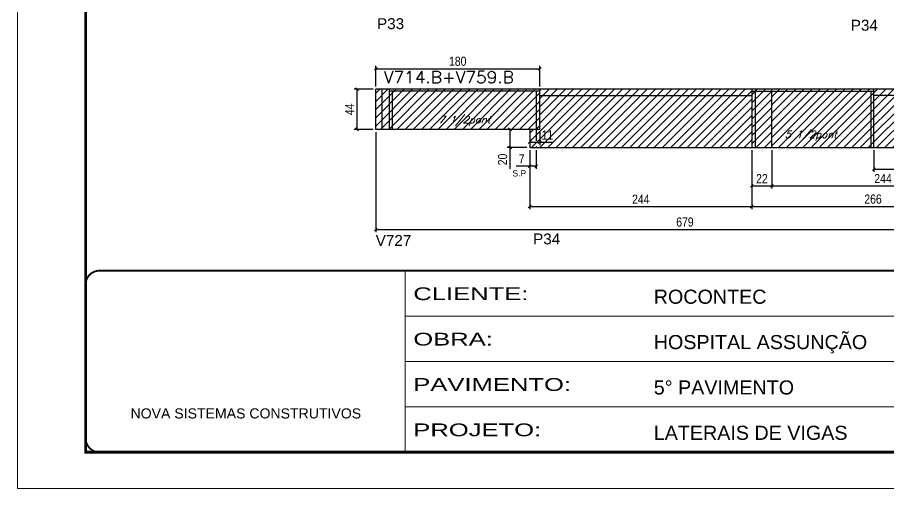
# Model space of a CAD drawing. Extents: x -20960 to -5926, y -2106 to 21915.
# Drawn here: x -12207 to -11250, y 15123 to 15640 of the extents above; entities that cross this region are included whole.
import ezdxf

# ---------------------------------------------------------------- set-up
doc = ezdxf.new("R2010")
doc.units = 0
for name, pattern in [('CONTINUO', [0]), ('DASHED', [0.75, 0.5, -0.25]), ('HIDDEN', [0.375, 0.25, -0.125])]:
    doc.linetypes.add(name, pattern=pattern)
for name, color, linetype in [('5', 5, 'Continuous'), ('COTA', 241, 'Continuous'), ('Painéis', 200, 'Continuous'), ('Reaproveitamento', 251, 'Continuous'), ('SARR_2.2x7', 40, 'Continuous'), ('SARR_3.5x7', 81, 'Continuous'), ('texto', 7, 'Continuous')]:
    doc.layers.add(name, color=color, linetype=linetype)
for name, color, linetype, lineweight in [('Folhas', 255, 'Continuous', 9), ('SARRAFO DE PRESSAO', 251, 'DASHED', 9), ('Texto Seção', 7, 'Continuous', 15)]:
    doc.layers.add(name, color=color, linetype=linetype, lineweight=lineweight)
doc.styles.add('ARIAL', font='arial.ttf')
doc.styles.add('COTA TECNICA', font='techl___.ttf', dxfattribs={"height": 10})
doc.styles.add('REGUA-120', font='ROMANS.shx', dxfattribs={"height": 15})
doc.styles.add('Romans', font='romans.shx')
doc.styles.add('ROMAS860', font='ROMAS860.SHX')
doc.styles.get("Standard").update_dxf_attribs({"font": 'arial.ttf'})
doc.styles.add('Tecnologia', font='')
doc.styles.get('Tecnologia').set_extended_font_data('Forgotten Futurist')
doc.dimstyles.new('PAINEL', dxfattribs={"dimtxt": 10, "dimasz": 3, "dimexe": 3, "dimexo": 3, "dimgap": 3, "dimtad": 1, "dimdec": 1, "dimzin": 12, "dimdsep": 46, "dimtxsty": 'COTA TECNICA', "dimblk1": 'OBLIQUE', "dimblk2": 'OBLIQUE', "dimsah": 1, "dimcen": 0.9, "dimclrd": 4, "dimclre": 4, "dimclrt": 240, "dimadec": 1, "dimazin": 3, "dimtfac": 1, "dimtdec": 1, "dimtmove": 0, "dimatfit": 3, "dimfxl": 1, "dimtolj": 1, "dimtzin": 12, "dimarcsym": 0})

# ---------------------------------------------------------------- blocks, each defined once
blk = doc.blocks.new('9999999999')
at = {"color": 30, "linetype": 'CONTINUO'}
for p, q in [((98564.56, 34230.21), (98564.56, 34429.45)), ((98564.56, 34379.64), (99583.98, 34379.64)), ((98564.56, 34329.83), (99487.98, 34329.83)), ((98564.56, 34280.02), (99487.98, 34280.02))]:
    blk.add_line(p, q, dxfattribs=at)
at = {"color": 30, "linetype": 'CONTINUO', "const_width": 2}
blk.add_lwpolyline([(99583.98, 34230.21), (99583.98, 34414.45, 0.414214), (99568.98, 34429.45), (98228.98, 34429.45, 0.414214), (98213.98, 34414.45), (98213.98, 34245.21, 0.414214), (98228.98, 34230.21), (99583.98, 34230.21)], format="xyb", dxfattribs=at)
at = {"layer": 'Folhas'}
blk.add_lwpolyline([(98138.98, 34190.21), (99623.98, 34190.21), (99623.98, 35240.21), (98138.98, 35240.21)], close=True, dxfattribs=at)
at = {"layer": 'Folhas', "color": 30, "const_width": 3}
blk.add_lwpolyline([(98213.98, 34230.21), (99583.98, 34230.21), (99583.98, 35200.21), (98213.98, 35200.21)], close=True, dxfattribs=at)
at = {"color": 7, "linetype": 'Continuous', "ltscale": 5, "style": 'ARIAL'}
for s, height, p in [('ROCONTEC', 15.483, (98837.68, 34393.13)), ('HOSPITAL ASSUNÇÃO', 15.4829, (98837.68, 34343.32)), ('5° PAVIMENTO', 15.4829, (98837.68, 34293.51)), ('NOVA SISTEMAS CONSTRUTIVOS', 11.0592, (98263.19, 34267.21)), ('LATERAIS DE VIGAS', 15.4829, (98837.68, 34243.7))]:
    blk.add_text(s, height=height, dxfattribs=at).set_placement(p)
at = {"layer": 'Folhas', "color": 7, "style": 'Tecnologia', "width": 1.5}
for s, p in [('CLIENTE:', (98573.65, 34397.17)), ('OBRA:', (98573.65, 34347.31)), ('PAVIMENTO:', (98573.65, 34297.5)), ('PROJETO:', (98573.65, 34247.69))]:
    blk.add_text(s, height=14, dxfattribs=at).set_placement(p)
blk = doc.blocks.new('_Oblique')
at = {"color": 0, "linetype": 'ByBlock', "lineweight": -2}
blk.add_line((-0.5, -0.5), (0.5, 0.5), dxfattribs=at)
blk = doc.blocks.new('*D568')
at = {"layer": 'COTA', "color": 4, "linetype": 'ByBlock', "lineweight": -2, "transparency": 16777216}
for p, q in [((-11644.55, 15493.96), (-11644.55, 15429.21)), ((-11400.55, 15493.96), (-11400.55, 15429.21)), ((-11644.55, 15432.21), (-11400.55, 15432.21))]:
    blk.add_line(p, q, dxfattribs=at)
at = {"layer": 'Defpoints', "color": 0, "linetype": 'ByBlock', "transparency": 16777216}
for p in [(-11644.55, 15496.96), (-11400.55, 15496.96), (-11400.55, 15432.21)]:
    blk.add_point(p, dxfattribs=at)
at = {"layer": 'COTA', "color": 4, "linetype": 'ByBlock', "lineweight": -2, "transparency": 16777216, "xscale": 3, "yscale": 3, "zscale": 3, "rotation": 180}
blk.add_blockref('_Oblique', (-11644.55, 15432.21), dxfattribs=at)
at = {"layer": 'COTA', "color": 4, "linetype": 'ByBlock', "lineweight": -2, "transparency": 16777216, "xscale": 3, "yscale": 3, "zscale": 3}
blk.add_blockref('_Oblique', (-11400.55, 15432.21), dxfattribs=at)
at = {"layer": 'COTA', "color": 240, "linetype": 'ByBlock', "transparency": 16777216, "insert": (-11522.55, 15440.28), "char_height": 10, "attachment_point": 5, "style": 'COTA TECNICA'}
blk.add_mtext('\\A1;244', dxfattribs=at)
blk = doc.blocks.new('*D569')
at = {"layer": 'COTA', "color": 4, "linetype": 'ByBlock', "lineweight": -2, "transparency": 16777216}
for p, q in [((-11400.55, 15493.96), (-11400.55, 15429.21)), ((-11134.55, 15493.95), (-11134.55, 15429.21)), ((-11400.55, 15432.21), (-11134.55, 15432.21))]:
    blk.add_line(p, q, dxfattribs=at)
at = {"layer": 'Defpoints', "color": 0, "linetype": 'ByBlock', "transparency": 16777216}
for p in [(-11400.55, 15496.96), (-11134.55, 15496.95), (-11134.55, 15432.21)]:
    blk.add_point(p, dxfattribs=at)
at = {"layer": 'COTA', "color": 4, "linetype": 'ByBlock', "lineweight": -2, "transparency": 16777216, "xscale": 3, "yscale": 3, "zscale": 3, "rotation": 180}
blk.add_blockref('_Oblique', (-11400.55, 15432.21), dxfattribs=at)
at = {"layer": 'COTA', "color": 4, "linetype": 'ByBlock', "lineweight": -2, "transparency": 16777216, "xscale": 3, "yscale": 3, "zscale": 3}
blk.add_blockref('_Oblique', (-11134.55, 15432.21), dxfattribs=at)
at = {"layer": 'COTA', "color": 240, "linetype": 'ByBlock', "transparency": 16777216, "insert": (-11267.55, 15440.31), "char_height": 10, "attachment_point": 5, "style": 'COTA TECNICA'}
blk.add_mtext('\\A1;266', dxfattribs=at)
blk = doc.blocks.new('*D575')
at = {"layer": 'COTA', "color": 4, "linetype": 'ByBlock', "lineweight": -2, "transparency": 16777216}
for p, q in [((-11644.55, 15493.96), (-11644.55, 15473.49)), ((-11637.55, 15493.96), (-11637.55, 15473.49)), ((-11644.55, 15476.49), (-11659.28, 15476.49)), ((-11637.55, 15476.49), (-11644.55, 15476.49))]:
    blk.add_line(p, q, dxfattribs=at)
at = {"layer": 'Defpoints', "color": 0, "linetype": 'ByBlock', "transparency": 16777216}
for p in [(-11644.55, 15496.96), (-11637.55, 15496.96), (-11644.55, 15476.49)]:
    blk.add_point(p, dxfattribs=at)
at = {"layer": 'COTA', "color": 4, "linetype": 'ByBlock', "lineweight": -2, "transparency": 16777216, "xscale": 3, "yscale": 3, "zscale": 3, "rotation": 180}
blk.add_blockref('_Oblique', (-11644.55, 15476.49), dxfattribs=at)
at = {"layer": 'COTA', "color": 4, "linetype": 'ByBlock', "lineweight": -2, "transparency": 16777216, "xscale": 3, "yscale": 3, "zscale": 3}
blk.add_blockref('_Oblique', (-11637.55, 15476.49), dxfattribs=at)
at = {"layer": 'COTA', "color": 240, "linetype": 'ByBlock', "transparency": 16777216, "insert": (-11653.41, 15484.57), "char_height": 10, "attachment_point": 5, "style": 'COTA TECNICA'}
blk.add_mtext('\\A1;7', dxfattribs=at)
blk = doc.blocks.new('*D576')
at = {"layer": 'COTA', "color": 4, "linetype": 'ByBlock', "lineweight": -2, "transparency": 16777216}
for p, q in [((-11266.55, 15493.96), (-11266.55, 15470.18)), ((-11134.55, 15493.95), (-11134.55, 15470.18)), ((-11266.55, 15473.18), (-11134.55, 15473.18))]:
    blk.add_line(p, q, dxfattribs=at)
at = {"layer": 'Defpoints', "color": 0, "linetype": 'ByBlock', "transparency": 16777216}
for p in [(-11266.55, 15496.96), (-11134.55, 15496.95), (-11134.55, 15473.18)]:
    blk.add_point(p, dxfattribs=at)
at = {"layer": 'COTA', "color": 4, "linetype": 'ByBlock', "lineweight": -2, "transparency": 16777216, "xscale": 3, "yscale": 3, "zscale": 3, "rotation": 180}
blk.add_blockref('_Oblique', (-11266.55, 15473.18), dxfattribs=at)
at = {"layer": 'COTA', "color": 4, "linetype": 'ByBlock', "lineweight": -2, "transparency": 16777216, "xscale": 3, "yscale": 3, "zscale": 3}
blk.add_blockref('_Oblique', (-11134.55, 15473.18), dxfattribs=at)
at = {"layer": 'COTA', "color": 240, "linetype": 'ByBlock', "transparency": 16777216, "insert": (-11200.55, 15481.4), "char_height": 10, "attachment_point": 5, "style": 'COTA TECNICA'}
blk.add_mtext('\\A1;132', dxfattribs=at)
blk = doc.blocks.new('*D577')
at = {"layer": 'COTA', "color": 4, "linetype": 'ByBlock', "lineweight": -2, "transparency": 16777216}
for p, q in [((-11400.55, 15493.96), (-11400.55, 15451.87)), ((-11378.55, 15493.96), (-11378.55, 15451.87)), ((-11400.55, 15454.87), (-11378.55, 15454.87))]:
    blk.add_line(p, q, dxfattribs=at)
at = {"layer": 'Defpoints', "color": 0, "linetype": 'ByBlock', "transparency": 16777216}
for p in [(-11400.55, 15496.96), (-11378.55, 15496.96), (-11378.55, 15454.87)]:
    blk.add_point(p, dxfattribs=at)
at = {"layer": 'COTA', "color": 4, "linetype": 'ByBlock', "lineweight": -2, "transparency": 16777216, "xscale": 3, "yscale": 3, "zscale": 3, "rotation": 180}
blk.add_blockref('_Oblique', (-11400.55, 15454.87), dxfattribs=at)
at = {"layer": 'COTA', "color": 4, "linetype": 'ByBlock', "lineweight": -2, "transparency": 16777216, "xscale": 3, "yscale": 3, "zscale": 3}
blk.add_blockref('_Oblique', (-11378.55, 15454.87), dxfattribs=at)
at = {"layer": 'COTA', "color": 240, "linetype": 'ByBlock', "transparency": 16777216, "insert": (-11389.55, 15462.87), "char_height": 10, "attachment_point": 5, "style": 'COTA TECNICA'}
blk.add_mtext('\\A1;22', dxfattribs=at)
blk = doc.blocks.new('*D578')
at = {"layer": 'COTA', "color": 4, "linetype": 'ByBlock', "lineweight": -2, "transparency": 16777216}
for p, q in [((-11378.55, 15493.96), (-11378.55, 15451.87)), ((-11134.55, 15493.96), (-11134.55, 15451.87)), ((-11378.55, 15454.87), (-11134.55, 15454.87))]:
    blk.add_line(p, q, dxfattribs=at)
at = {"layer": 'Defpoints', "color": 0, "linetype": 'ByBlock', "transparency": 16777216}
for p in [(-11378.55, 15496.96), (-11134.55, 15496.96), (-11134.55, 15454.87)]:
    blk.add_point(p, dxfattribs=at)
at = {"layer": 'COTA', "color": 4, "linetype": 'ByBlock', "lineweight": -2, "transparency": 16777216, "xscale": 3, "yscale": 3, "zscale": 3, "rotation": 180}
blk.add_blockref('_Oblique', (-11378.55, 15454.87), dxfattribs=at)
at = {"layer": 'COTA', "color": 4, "linetype": 'ByBlock', "lineweight": -2, "transparency": 16777216, "xscale": 3, "yscale": 3, "zscale": 3}
blk.add_blockref('_Oblique', (-11134.55, 15454.87), dxfattribs=at)
at = {"layer": 'COTA', "color": 240, "linetype": 'ByBlock', "transparency": 16777216, "insert": (-11256.55, 15462.94), "char_height": 10, "attachment_point": 5, "style": 'COTA TECNICA'}
blk.add_mtext('\\A1;244', dxfattribs=at)
blk = doc.blocks.new('*D590')
at = {"layer": 'COTA', "color": 4, "lineweight": -2, "ltscale": 25, "transparency": 16777216}
for p, q in [((-11813.55, 15513.96), (-11813.55, 15404.04)), ((-11134.55, 15493.95), (-11134.55, 15404.04)), ((-11813.55, 15407.04), (-11134.55, 15407.04))]:
    blk.add_line(p, q, dxfattribs=at)
at = {"layer": 'Defpoints', "color": 0, "ltscale": 25, "transparency": 16777216}
for p in [(-11813.55, 15516.96), (-11134.55, 15496.95), (-11134.55, 15407.04)]:
    blk.add_point(p, dxfattribs=at)
at = {"layer": 'COTA', "color": 4, "lineweight": -2, "ltscale": 25, "transparency": 16777216, "xscale": 3, "yscale": 3, "zscale": 3, "rotation": 180}
blk.add_blockref('_Oblique', (-11813.55, 15407.04), dxfattribs=at)
at = {"layer": 'COTA', "color": 4, "lineweight": -2, "ltscale": 25, "transparency": 16777216, "xscale": 3, "yscale": 3, "zscale": 3}
blk.add_blockref('_Oblique', (-11134.55, 15407.04), dxfattribs=at)
at = {"layer": 'COTA', "color": 240, "ltscale": 25, "transparency": 16777216, "insert": (-11474.05, 15415.17), "char_height": 10, "attachment_point": 5, "style": 'COTA TECNICA'}
blk.add_mtext('\\A1;679', dxfattribs=at)
blk = doc.blocks.new('*D597')
at = {"layer": 'COTA', "color": 4, "lineweight": -2, "ltscale": 25, "transparency": 16777216}
for p, q in [((-11644.55, 15513.96), (-11644.55, 15499.76)), ((-11633.55, 15513.96), (-11633.55, 15499.76)), ((-11644.55, 15502.76), (-11633.55, 15502.76)), ((-11633.55, 15502.76), (-11619.46, 15502.76))]:
    blk.add_line(p, q, dxfattribs=at)
at = {"layer": 'Defpoints', "color": 0, "ltscale": 25, "transparency": 16777216}
for p in [(-11644.55, 15516.96), (-11633.55, 15516.96), (-11633.55, 15502.76)]:
    blk.add_point(p, dxfattribs=at)
at = {"layer": 'COTA', "color": 4, "lineweight": -2, "ltscale": 25, "transparency": 16777216, "xscale": 3, "yscale": 3, "zscale": 3, "rotation": 180}
blk.add_blockref('_Oblique', (-11644.55, 15502.76), dxfattribs=at)
at = {"layer": 'COTA', "color": 4, "lineweight": -2, "ltscale": 25, "transparency": 16777216, "xscale": 3, "yscale": 3, "zscale": 3}
blk.add_blockref('_Oblique', (-11633.55, 15502.76), dxfattribs=at)
at = {"layer": 'COTA', "color": 240, "ltscale": 25, "transparency": 16777216, "insert": (-11625, 15510.82), "char_height": 10, "attachment_point": 5, "style": 'COTA TECNICA'}
blk.add_mtext('\\A1;11', dxfattribs=at)
blk = doc.blocks.new('*D598')
at = {"layer": 'COTA', "color": 4, "lineweight": -2, "ltscale": 25, "transparency": 16777216}
for p, q in [((-11813.55, 15563.96), (-11813.55, 15586.55)), ((-11813.55, 15583.55), (-11633.55, 15583.55)), ((-11633.55, 15563.96), (-11633.55, 15586.55))]:
    blk.add_line(p, q, dxfattribs=at)
at = {"layer": 'Defpoints', "color": 0, "ltscale": 25, "transparency": 16777216}
for p in [(-11633.55, 15583.55), (-11813.55, 15560.96), (-11633.55, 15560.96)]:
    blk.add_point(p, dxfattribs=at)
at = {"layer": 'COTA', "color": 4, "lineweight": -2, "ltscale": 25, "transparency": 16777216, "xscale": 3, "yscale": 3, "zscale": 3, "rotation": 180}
blk.add_blockref('_Oblique', (-11813.55, 15583.55), dxfattribs=at)
at = {"layer": 'COTA', "color": 4, "lineweight": -2, "ltscale": 25, "transparency": 16777216, "xscale": 3, "yscale": 3, "zscale": 3}
blk.add_blockref('_Oblique', (-11633.55, 15583.55), dxfattribs=at)
at = {"layer": 'COTA', "color": 240, "ltscale": 25, "transparency": 16777216, "insert": (-11723.55, 15591.67), "char_height": 10, "attachment_point": 5, "style": 'COTA TECNICA'}
blk.add_mtext('\\A1;180', dxfattribs=at)
blk = doc.blocks.new('*D599')
at = {"layer": 'COTA', "color": 4, "lineweight": -2, "ltscale": 25, "transparency": 16777216}
for p, q in [((-11816.55, 15560.96), (-11837.17, 15560.96)), ((-11834.17, 15560.96), (-11834.17, 15516.96)), ((-11816.55, 15516.96), (-11837.17, 15516.96))]:
    blk.add_line(p, q, dxfattribs=at)
at = {"layer": 'Defpoints', "color": 0, "ltscale": 25, "transparency": 16777216}
for p in [(-11813.55, 15560.96), (-11834.17, 15516.96), (-11813.55, 15516.96)]:
    blk.add_point(p, dxfattribs=at)
at = {"layer": 'COTA', "color": 4, "lineweight": -2, "ltscale": 25, "transparency": 16777216, "xscale": 3, "yscale": 3, "zscale": 3}
for p, rotation in [((-11834.17, 15560.96), 90), ((-11834.17, 15516.96), 270)]:
    blk.add_blockref('_Oblique', p, dxfattribs=dict(at, rotation=rotation))
at = {"layer": 'COTA', "color": 240, "ltscale": 25, "transparency": 16777216, "insert": (-11842.24, 15538.96), "char_height": 10, "attachment_point": 5, "rotation": 90, "style": 'COTA TECNICA'}
blk.add_mtext('\\A1;44', dxfattribs=at)
blk = doc.blocks.new('*D580')
at = {"layer": 'COTA', "color": 4, "lineweight": -2, "ltscale": 25, "transparency": 16777216}
for p, q in [((-11647.55, 15516.96), (-11669.15, 15516.96)), ((-11666.15, 15516.96), (-11666.15, 15496.96)), ((-11647.55, 15496.96), (-11669.15, 15496.96)), ((-11666.15, 15496.96), (-11666.15, 15473.75))]:
    blk.add_line(p, q, dxfattribs=at)
at = {"layer": 'Defpoints', "color": 0, "ltscale": 25, "transparency": 16777216}
for p in [(-11644.55, 15516.96), (-11666.15, 15496.96), (-11644.55, 15496.96)]:
    blk.add_point(p, dxfattribs=at)
at = {"layer": 'COTA', "color": 4, "lineweight": -2, "ltscale": 25, "transparency": 16777216, "xscale": 3, "yscale": 3, "zscale": 3}
for p, rotation in [((-11666.15, 15516.96), 90), ((-11666.15, 15496.96), 270)]:
    blk.add_blockref('_Oblique', p, dxfattribs=dict(at, rotation=rotation))
at = {"layer": 'COTA', "color": 240, "ltscale": 25, "transparency": 16777216, "insert": (-11674.25, 15483.86), "char_height": 10, "attachment_point": 5, "rotation": 90, "style": 'COTA TECNICA'}
blk.add_mtext('\\A1;20', dxfattribs=at)

msp = doc.modelspace()

# ---------------------------------------------------------------- hatches: boundary and pattern name
at = {"layer": 'Reaproveitamento', "linetype": 'ByBlock'}
h = msp.add_hatch(dxfattribs=at)
h.set_pattern_fill('ANSI31', color=256, scale=2)
h.set_pattern_definition([(45, (-154082.2337, -9124.66), (-4.49012806, 4.49012806), [])])
h.paths.add_polyline_path([(-11633.55, 15516.96), (-11633.55, 15560.96), (-11813.55, 15560.96), (-11813.55, 15516.96)])
h = msp.add_hatch(dxfattribs=at)
h.set_pattern_fill('ANSI31', color=256, scale=2)
h.set_pattern_definition([(45, (-152510.7337, -12570.385), (-4.49012806, 4.49012806), [])])
h.paths.add_polyline_path([(-11633.55, 15560.95), (-11633.55, 15516.96), (-11644.55, 15516.96), (-11644.55, 15496.96), (-11400.55, 15496.96), (-11400.55, 15560.96)])
h = msp.add_hatch(dxfattribs=at)
h.set_pattern_fill('ANSI31', color=256, scale=2)
h.set_pattern_definition([(45, (-152342.2174, -16016.1105), (-4.49012806, 4.49012806), [])])
h.paths.add_polyline_path([(-11378.55, 15560.96), (-11400.55, 15560.96), (-11400.55, 15496.96), (-11378.55, 15496.96)])
h = msp.add_hatch(dxfattribs=at)
h.set_pattern_fill('ANSI31', color=256, scale=2)
h.set_pattern_definition([(45, (-150743.7174, -7976.085), (-4.49012806, 4.49012806), [])])
h.paths.add_polyline_path([(-11134.55, 15560.96), (-11378.55, 15560.96), (-11378.55, 15496.96), (-11134.55, 15496.95), (-11134.55, 15496.95)])
h.paths.add_polyline_path([(-11372.31, 15502.14), (-11304.69, 15502.14), (-11299.19, 15518.11), (-11366.81, 15518.11)], flags=24)

# ---------------------------------------------------------------- linework, layer by layer
at = {"layer": 'Painéis', "ltscale": 25}
for p, q in [((-11633.55, 15560.96), (-11813.55, 15560.96)), ((-11813.55, 15516.96), (-11813.55, 15560.96)), ((-11633.55, 15516.96), (-11633.55, 15560.96)), ((-11633.55, 15516.96), (-11813.55, 15516.96))]:
    msp.add_line(p, q, dxfattribs=at)
at = {"layer": 'Painéis', "linetype": 'ByBlock'}
for p, q in [((-11134.55, 15560.96), (-11633.55, 15560.95)), ((-11400.55, 15560.96), (-11400.55, 15496.96)), ((-11378.55, 15496.96), (-11378.55, 15560.96)), ((-11644.55, 15516.96), (-11644.55, 15496.96)), ((-11644.55, 15496.96), (-11134.55, 15496.95))]:
    msp.add_line(p, q, dxfattribs=at)
at = {"layer": 'SARR_2.2x7', "linetype": 'Continuous'}
for p, q in [((-11806.55, 15516.96), (-11806.55, 15560.96)), ((-11633.55, 15558.76), (-11798.55, 15558.76)), ((-11633.55, 15553.96), (-11400.55, 15553.96)), ((-11400.55, 15558.76), (-11266.55, 15558.76)), ((-11134.62, 15553.96), (-11266.55, 15553.96))]:
    msp.add_line(p, q, dxfattribs=at)
at = {"layer": 'SARR_2.2x7', "linetype": 'HIDDEN', "ltscale": 50}
msp.add_line((-11637.55, 15516.96), (-11637.55, 15496.96), dxfattribs=at)
at = {"layer": 'SARR_3.5x7'}
for p, q in [((-11798.55, 15516.96), (-11798.55, 15560.96)), ((-11795.05, 15516.96), (-11795.05, 15558.76)), ((-11637.05, 15516.96), (-11637.05, 15558.76)), ((-11397.05, 15558.76), (-11397.05, 15496.96)), ((-11270.05, 15558.76), (-11270.05, 15496.96)), ((-11266.55, 15496.96), (-11266.55, 15560.96))]:
    msp.add_line(p, q, dxfattribs=at)

# ---------------------------------------------------------------- block references
at = {"layer": 'SARRAFO DE PRESSAO', "color": 6, "linetype": 'ByBlock'}
msp.add_blockref('9999999999', (-110345.98, -19067.69), dxfattribs=at)

# ---------------------------------------------------------------- texts
at = {"layer": '5', "linetype": 'Continuous'}
for s, p in [('P33', (-11812.19, 15627)), ('P34', (-11291.98, 15625.28)), ('V727', (-11813.65, 15388.95)), ('P34', (-11640.81, 15390.63))]:
    msp.add_text(s, height=12, rotation=359.99996, dxfattribs=at).set_placement(p)
at = {"layer": 'texto', "color": 2, "char_height": 8, "attachment_point": 5, "style": 'Romans'}
for s, insert in [('{\\Q19;\\C256;7 1/2pont}', (-11716.32, 15526.28)), ('{\\Q19;\\C256;5 1/2pont}', (-11335.94, 15510.13))]:
    msp.add_mtext(s, dxfattribs=dict(at, insert=insert))
at = {"layer": 'texto', "color": 4, "insert": (-11655.94, 15468.68), "char_height": 7, "attachment_point": 5, "rotation": 359.99915, "style": 'ROMAS860'}
msp.add_mtext('S.P', dxfattribs=at)
at = {"layer": 'Texto Seção', "style": 'REGUA-120', "width": 1.05}
msp.add_text('V714.B+V759.B', height=13, dxfattribs=at).set_placement((-11804.64, 15567.76))

# ---------------------------------------------------------------- dimensions: what is measured, and where the dimension line sits
at = {"layer": 'COTA', "ltscale": 25}
for base, p1, p2, picture, middle in [((-11633.55, 15583.55), (-11813.55, 15560.96), (-11633.55, 15560.96), '*D598', (-11723.55, 15591.67)), ((-11134.55, 15407.04), (-11813.55, 15516.96), (-11134.55, 15496.95), '*D590', (-11474.05, 15415.17)), ((-11633.55, 15502.76), (-11644.55, 15516.96), (-11633.55, 15516.96), '*D597', (-11625, 15510.82))]:
    dim = msp.add_linear_dim(base=base, p1=p1, p2=p2, dimstyle='PAINEL', dxfattribs=at)
    dim.commit()
    dim.dimension.update_dxf_attribs({"geometry": picture, "text_midpoint": middle})
for base, p1, p2, picture, middle in [((-11834.17, 15516.96), (-11813.55, 15560.96), (-11813.55, 15516.96), '*D599', (-11842.24, 15538.96)), ((-11666.15, 15496.96), (-11644.55, 15516.96), (-11644.55, 15496.96), '*D580', (-11674.25, 15483.86))]:
    dim = msp.add_linear_dim(base=base, p1=p1, p2=p2, angle=90, dimstyle='PAINEL', dxfattribs=at)
    dim.commit()
    dim.dimension.update_dxf_attribs({"geometry": picture, "text_midpoint": middle})
at = {"layer": 'COTA', "linetype": 'ByBlock'}
for base, p1, p2, picture, middle in [((-11644.55, 15476.49), (-11637.55, 15496.96), (-11644.55, 15496.96), '*D575', (-11653.41, 15484.57)), ((-11134.55, 15454.87), (-11378.55, 15496.96), (-11134.55, 15496.96), '*D578', (-11256.55, 15462.94))]:
    dim = msp.add_linear_dim(base=base, p1=p1, p2=p2, dimstyle='PAINEL', dxfattribs=at)
    dim.commit()
    dim.dimension.update_dxf_attribs({"geometry": picture, "text_midpoint": middle})
for base, p1, p2, picture, middle in [((-11400.55, 15432.21), (-11644.55, 15496.96), (-11400.55, 15496.96), '*D568', (-11522.55, 15440.28)), ((-11134.55, 15432.21), (-11400.55, 15496.96), (-11134.55, 15496.95), '*D569', (-11267.55, 15440.31))]:
    dim = msp.add_linear_dim(base=base, p1=p1, p2=p2, angle=180, dimstyle='PAINEL', dxfattribs=at)
    dim.commit()
    dim.dimension.update_dxf_attribs({"geometry": picture, "text_midpoint": middle})
for base, p1, p2, picture, middle in [((-11378.55, 15454.87), (-11400.55, 15496.96), (-11378.55, 15496.96), '*D577', (-11389.55, 15462.87)), ((-11134.55, 15473.18), (-11266.55, 15496.96), (-11134.55, 15496.95), '*D576', (-11200.55, 15481.4))]:
    dim = msp.add_linear_dim(base=base, p1=p1, p2=p2, dimstyle='PAINEL', override={"dimtmove": 1}, dxfattribs=at)
    dim.commit()
    dim.dimension.update_dxf_attribs({"geometry": picture, "text_midpoint": middle})

doc.saveas('drawing.dxf')
